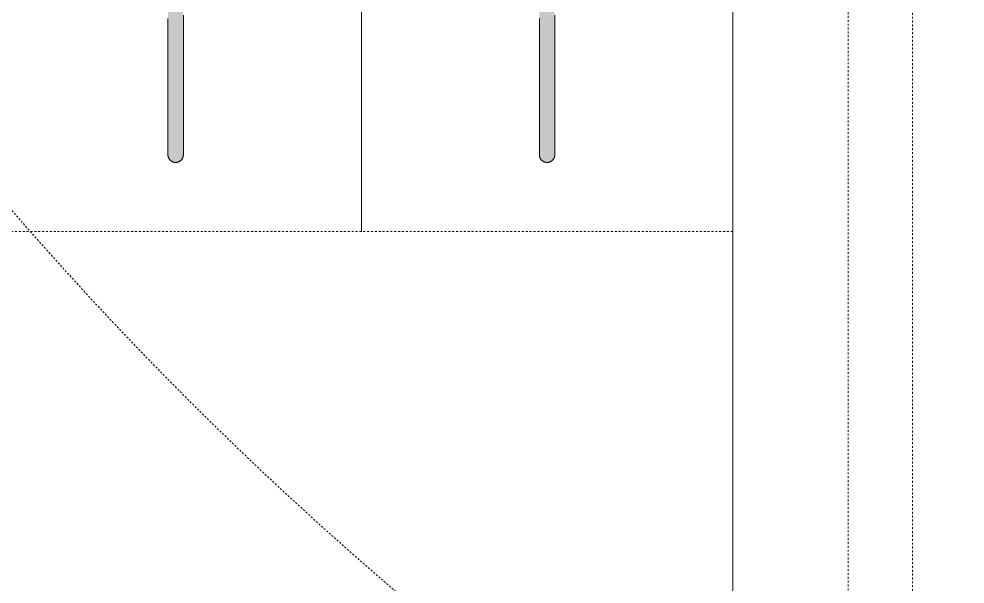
# Model space of a CAD drawing. Header units: inches. Extents: x -180 to 12286, y -2965 to 2717.
# Drawn here: x 937.6 to 998.8, y 1080.9 to 1117.4 of the extents above; entities that cross this region are included whole.
import ezdxf

# ---------------------------------------------------------------- set-up
doc = ezdxf.new("R2010")
doc.units = ezdxf.units.IN
doc.header["$MEASUREMENT"] = 0
for name, pattern in [('Aligning Line 1_8_', [0.25, 0.125, -0.125]), ('Dash', [0.25, 0.125, -0.125]), ('Hidden 1_8_', [0.1875, 0.125, -0.0625])]:
    doc.linetypes.add(name, pattern=pattern)
for name, color, linetype, lineweight in [('A-DETL-HDLN-1', 90, 'Hidden 1_8_', 9), ('C-TOPO', 7, 'Continuous', 9), ('G-ANNO-SYMB', 111, 'Aligning Line 1_8_', 9), ('Q-SPCQ', 91, 'Continuous', 9), ('Q-SPCQ-HDLN', 91, 'Dash', 9)]:
    doc.layers.add(name, color=color, linetype=linetype, lineweight=lineweight)

# ---------------------------------------------------------------- blocks, each defined once
blk = doc.blocks.new('Bicycle_4878 - Bicycle_4878-776584-Site Plan')
at = {"layer": 'Q-SPCQ'}
blk.add_hatch(color=256, dxfattribs=at).paths.add_polyline_path([(0, 36.224), (-0.25, 36.157), (-0.433, 35.974), (-0.4, 35.856), (-0.483, 35.853), (-0.5, 34.698), (-0.452, 20.486), (0.419, 20.488), (0.5, 20.513), (0.483, 35.853), (0.354, 36.078), (0.129, 36.207)], flags=0)
at = {"layer": 'Q-SPCQ', "flags": 128}
for points in [[(-0.5, 35.724), (-0.5, 35.744), (-0.498, 35.764), (-0.496, 35.784), (-0.494, 35.804), (-0.49, 35.823), (-0.486, 35.843), (-0.481, 35.862), (-0.475, 35.881), (-0.468, 35.9), (-0.461, 35.919), (-0.452, 35.937), (-0.443, 35.955), (-0.434, 35.972), (-0.424, 35.99), (-0.413, 36.006), (-0.401, 36.023), (-0.389, 36.038), (-0.376, 36.054), (-0.362, 36.068), (-0.348, 36.083), (-0.334, 36.096), (-0.319, 36.109), (-0.303, 36.122), (-0.287, 36.134), (-0.27, 36.145), (-0.253, 36.155), (-0.236, 36.165), (-0.218, 36.174), (-0.2, 36.182), (-0.181, 36.19), (-0.162, 36.197), (-0.143, 36.203), (-0.124, 36.208), (-0.105, 36.213), (-0.085, 36.217), (-0.065, 36.22), (-0.045, 36.222), (-0.025, 36.223), (-0.005, 36.224), (0.015, 36.224), (0.035, 36.223), (0.054, 36.221), (0.074, 36.218), (0.094, 36.215), (0.114, 36.211), (0.133, 36.206), (0.152, 36.2), (0.171, 36.194), (0.19, 36.187), (0.208, 36.179), (0.226, 36.17), (0.244, 36.161), (0.261, 36.15), (0.278, 36.14), (0.294, 36.128), (0.31, 36.116), (0.326, 36.103), (0.341, 36.09), (0.355, 36.076), (0.369, 36.062), (0.382, 36.047), (0.395, 36.031), (0.406, 36.015), (0.418, 35.999), (0.428, 35.982), (0.438, 35.964), (0.448, 35.947), (0.456, 35.929), (0.464, 35.91), (0.471, 35.891), (0.477, 35.872), (0.483, 35.853), (0.488, 35.834), (0.492, 35.814), (0.495, 35.795), (0.497, 35.775), (0.499, 35.755), (0.5, 35.735), (0.5, 35.724)], [(-0.5, 35.724), (-0.5, 35.714), (-0.5, 35.686), (-0.5, 35.638), (-0.5, 35.571), (-0.5, 35.485), (-0.5, 35.38), (-0.5, 35.257), (-0.5, 35.115), (-0.5, 34.955), (-0.5, 34.777), (-0.5, 34.581), (-0.5, 34.368), (-0.5, 34.138), (-0.5, 33.891), (-0.5, 33.628), (-0.5, 33.349), (-0.5, 33.055), (-0.5, 32.746), (-0.5, 32.422), (-0.5, 32.084), (-0.5, 31.734), (-0.5, 31.37), (-0.5, 30.994), (-0.5, 30.606), (-0.5, 30.208), (-0.5, 29.799), (-0.5, 29.38), (-0.5, 28.952), (-0.5, 28.516), (-0.5, 28.072), (-0.5, 27.622), (-0.5, 27.165), (-0.5, 26.702)], [(-0.5, 35.527), (-0.5, 35.604), (-0.5, 35.662), (-0.5, 35.701), (-0.5, 35.721), (-0.5, 35.724)], [(0.5, 26.916), (0.5, 27.376), (0.5, 27.83), (0.5, 28.277), (0.5, 28.718), (0.5, 29.15), (0.5, 29.574), (0.5, 29.988), (0.5, 30.392), (0.5, 30.786), (0.5, 31.168), (0.5, 31.539), (0.5, 31.897), (0.5, 32.241), (0.5, 32.573), (0.5, 32.89), (0.5, 33.192), (0.5, 33.479), (0.5, 33.751), (0.5, 34.007), (0.5, 34.246), (0.5, 34.468), (0.5, 34.673), (0.5, 34.861), (0.5, 35.031), (0.5, 35.182), (0.5, 35.316), (0.5, 35.431), (0.5, 35.527), (0.5, 35.604), (0.5, 35.662), (0.5, 35.701), (0.5, 35.721), (0.5, 35.724)], [(0.5, 35.724), (0.5, 35.714), (0.5, 35.686), (0.5, 35.638), (0.5, 35.571), (0.5, 35.493)]]:
    blk.add_lwpolyline(points, dxfattribs=at)
at = {"layer": 'Q-SPCQ-HDLN'}
for p, q in [((-12, -31.313), (-12, 40.687)), ((-12, 40.687), (12, 40.687)), ((12, 40.687), (12, -31.313))]:
    blk.add_line(p, q, dxfattribs=at)
blk = doc.blocks.new('Bicycle_4878 - Bicycle_4878-V3-Site Plan')
at = {"layer": 'Q-SPCQ'}
blk.add_hatch(color=256, dxfattribs=at).paths.add_polyline_path([(0, 36.224), (-0.274, 36.138), (-0.433, 35.974), (-0.4, 35.856), (-0.483, 35.853), (-0.5, 34.811), (-0.452, 20.486), (0.419, 20.488), (0.5, 20.513), (0.483, 35.853), (0.354, 36.078), (0.129, 36.207)], flags=0)
at = {"layer": 'Q-SPCQ', "flags": 128}
for points in [[(-0.5, 35.724), (-0.5, 35.744), (-0.498, 35.764), (-0.496, 35.784), (-0.494, 35.804), (-0.49, 35.823), (-0.486, 35.843), (-0.481, 35.862), (-0.475, 35.881), (-0.468, 35.9), (-0.461, 35.919), (-0.452, 35.937), (-0.443, 35.955), (-0.434, 35.972), (-0.424, 35.99), (-0.413, 36.006), (-0.401, 36.023), (-0.389, 36.038), (-0.376, 36.054), (-0.362, 36.068), (-0.348, 36.083), (-0.334, 36.096), (-0.319, 36.109), (-0.303, 36.122), (-0.287, 36.134), (-0.27, 36.145), (-0.253, 36.155), (-0.236, 36.165), (-0.218, 36.174), (-0.2, 36.182), (-0.181, 36.19), (-0.162, 36.197), (-0.143, 36.203), (-0.124, 36.208), (-0.105, 36.213), (-0.085, 36.217), (-0.065, 36.22), (-0.045, 36.222), (-0.025, 36.223), (-0.005, 36.224), (0.015, 36.224), (0.035, 36.223), (0.054, 36.221), (0.074, 36.218), (0.094, 36.215), (0.114, 36.211), (0.133, 36.206), (0.152, 36.2), (0.171, 36.194), (0.19, 36.187), (0.208, 36.179), (0.226, 36.17), (0.244, 36.161), (0.261, 36.15), (0.278, 36.14), (0.294, 36.128), (0.31, 36.116), (0.326, 36.103), (0.341, 36.09), (0.355, 36.076), (0.369, 36.062), (0.382, 36.047), (0.395, 36.031), (0.406, 36.015), (0.418, 35.999), (0.428, 35.982), (0.438, 35.964), (0.448, 35.947), (0.456, 35.929), (0.464, 35.91), (0.471, 35.891), (0.477, 35.872), (0.483, 35.853), (0.488, 35.834), (0.492, 35.814), (0.495, 35.795), (0.497, 35.775), (0.499, 35.755), (0.5, 35.735), (0.5, 35.724)], [(-0.5, 35.724), (-0.5, 35.714), (-0.5, 35.686), (-0.5, 35.638), (-0.5, 35.571), (-0.5, 35.485), (-0.5, 35.38), (-0.5, 35.257), (-0.5, 35.115), (-0.5, 34.955), (-0.5, 34.777), (-0.5, 34.581), (-0.5, 34.368), (-0.5, 34.138), (-0.5, 33.891), (-0.5, 33.628), (-0.5, 33.349), (-0.5, 33.055), (-0.5, 32.746), (-0.5, 32.422), (-0.5, 32.084), (-0.5, 31.734), (-0.5, 31.37), (-0.5, 30.994), (-0.5, 30.606), (-0.5, 30.208), (-0.5, 29.799), (-0.5, 29.38), (-0.5, 28.952), (-0.5, 28.516), (-0.5, 28.072), (-0.5, 27.622), (-0.5, 27.165), (-0.5, 26.702)], [(-0.5, 35.527), (-0.5, 35.604), (-0.5, 35.662), (-0.5, 35.701), (-0.5, 35.721), (-0.5, 35.724)], [(0.5, 26.916), (0.5, 27.376), (0.5, 27.83), (0.5, 28.277), (0.5, 28.718), (0.5, 29.15), (0.5, 29.574), (0.5, 29.988), (0.5, 30.392), (0.5, 30.786), (0.5, 31.168), (0.5, 31.539), (0.5, 31.897), (0.5, 32.241), (0.5, 32.573), (0.5, 32.89), (0.5, 33.192), (0.5, 33.479), (0.5, 33.751), (0.5, 34.007), (0.5, 34.246), (0.5, 34.468), (0.5, 34.673), (0.5, 34.861), (0.5, 35.031), (0.5, 35.182), (0.5, 35.316), (0.5, 35.431), (0.5, 35.527), (0.5, 35.604), (0.5, 35.662), (0.5, 35.701), (0.5, 35.721), (0.5, 35.724)], [(0.5, 35.724), (0.5, 35.714), (0.5, 35.686), (0.5, 35.638), (0.5, 35.571), (0.5, 35.493)]]:
    blk.add_lwpolyline(points, dxfattribs=at)
at = {"layer": 'Q-SPCQ-HDLN'}
for p, q in [((-12, -31.313), (-12, 40.687)), ((-12, 40.687), (12, 40.687))]:
    blk.add_line(p, q, dxfattribs=at)

msp = doc.modelspace()

# ---------------------------------------------------------------- linework, layer by layer
at = {"layer": 'A-DETL-HDLN-1'}
msp.add_arc((1113.933, 1258.399), 234, 144.70252, 360, dxfattribs=at)
at = {"layer": 'C-TOPO'}
for p, q in [((983.767, 1175.738), (983.767, 1005.238)), ((983.767, 1005.238), (983.767, 1175.738))]:
    msp.add_line(p, q, dxfattribs=at)
at = {"layer": 'G-ANNO-SYMB'}
for p, q in [((991.228, 1343.116), (991.228, 1005.802)), ((995.388, 1336.57), (995.388, 989.436))]:
    msp.add_line(p, q, dxfattribs=at)

# ---------------------------------------------------------------- block references
at = {"layer": 'Q-SPCQ', "rotation": 180}
for name, p in [('Bicycle_4878 - Bicycle_4878-V3-Site Plan', (947.767, 1144.373)), ('Bicycle_4878 - Bicycle_4878-776584-Site Plan', (971.767, 1144.373))]:
    msp.add_blockref(name, p, dxfattribs=at)

doc.saveas('drawing.dxf')
